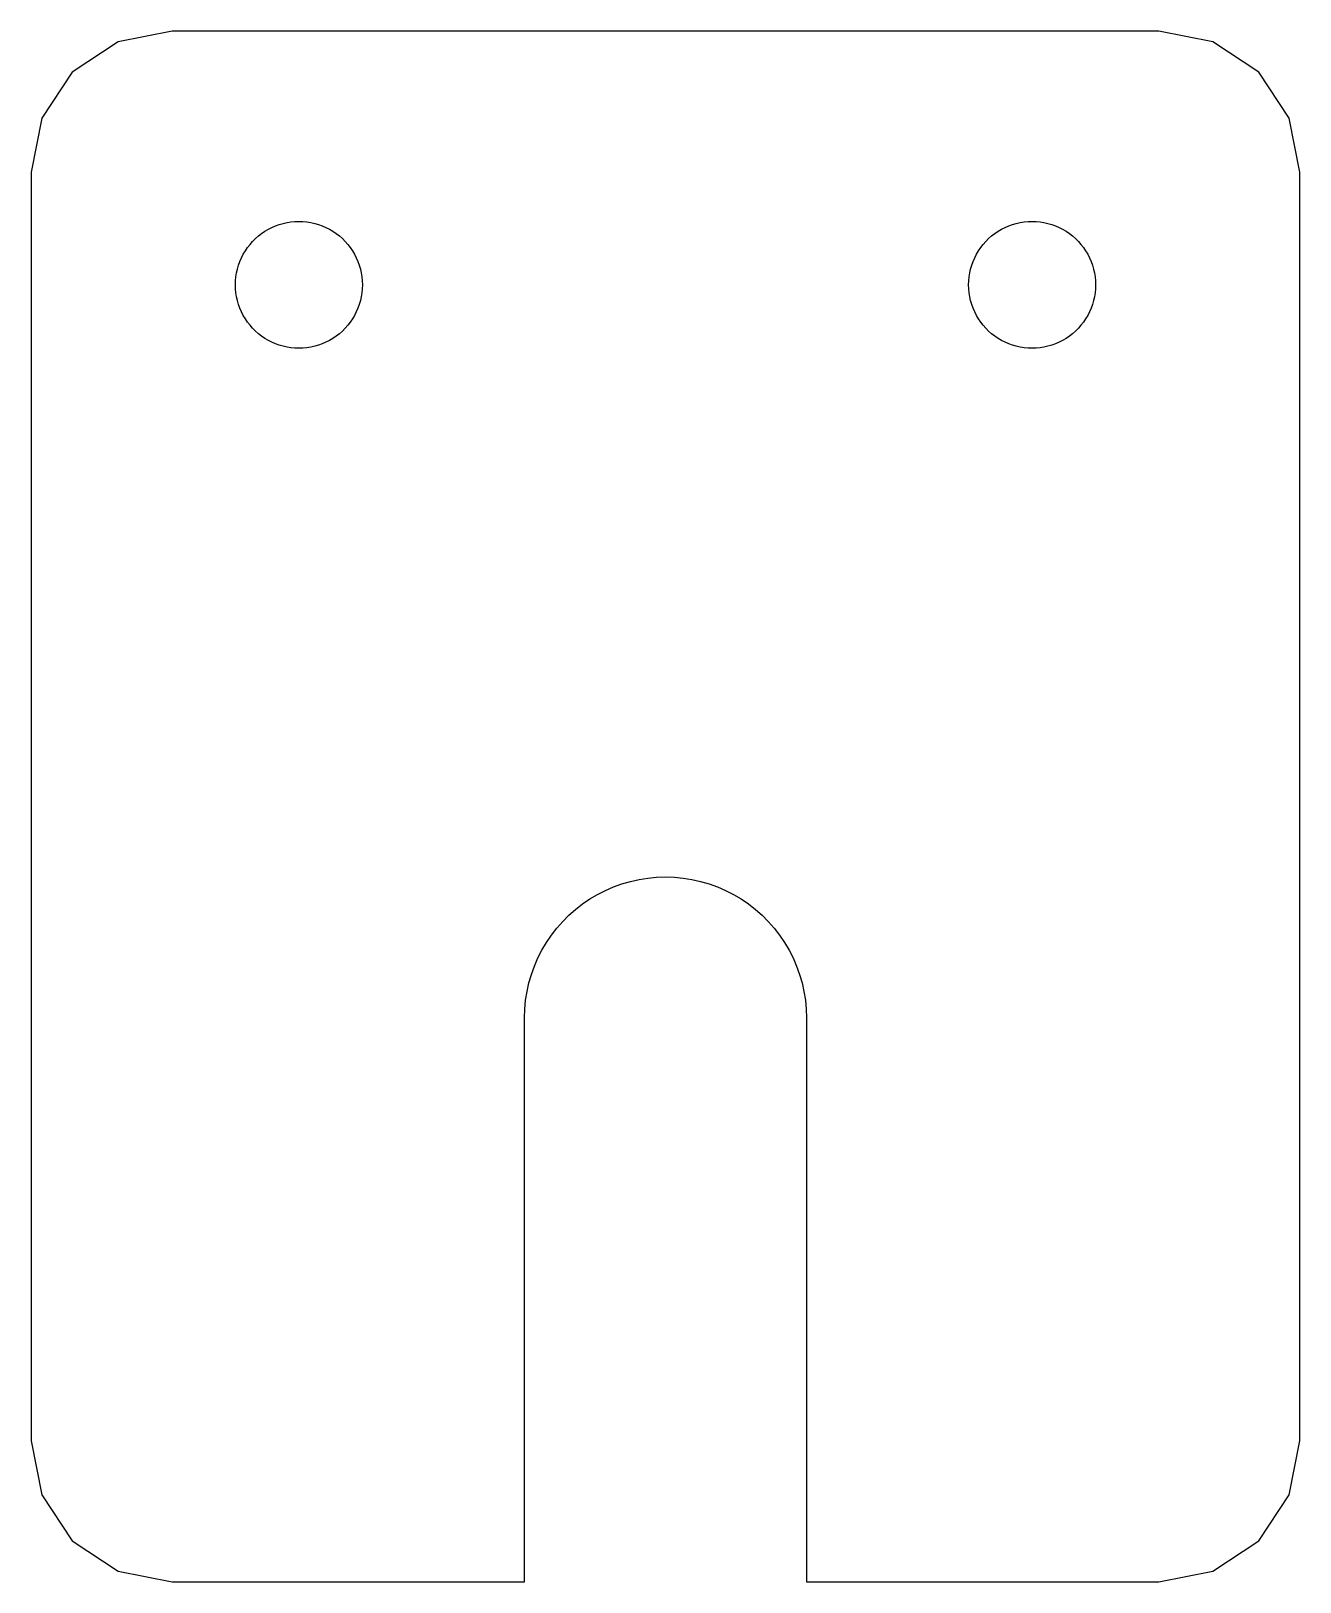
# Model space of a CAD drawing. Header units: metres. Extents: x -22.5 to 22.5, y -27.5 to 27.5.
import ezdxf

# ---------------------------------------------------------------- set-up
doc = ezdxf.new("R2010")
doc.units = ezdxf.units.M

msp = doc.modelspace()

# ---------------------------------------------------------------- linework, layer by layer
for p, q in [((-19.4134, 27.1194), (-21.0355, 26.0355)), ((-17.5, 27.5), (-19.4134, 27.1194)), ((17.5, 27.5), (-17.5, 27.5)), ((19.4134, 27.1194), (17.5, 27.5)), ((21.0355, 26.0355), (19.4134, 27.1194)), ((-21.0355, 26.0355), (-22.1194, 24.4134)), ((22.1194, 24.4134), (21.0355, 26.0355)), ((-22.1194, 24.4134), (-22.5, 22.5)), ((22.5, 22.5), (22.1194, 24.4134)), ((-22.5, 22.5), (-22.5, -22.5)), ((22.5, -22.5), (22.5, 22.5)), ((-14.3225, 20.3203), (-14.2056, 20.3997)), ((-14.2056, 20.3997), (-14.0839, 20.4717)), ((-14.0839, 20.4717), (-13.958, 20.5359)), ((-13.958, 20.5359), (-13.8283, 20.592)), ((-13.8283, 20.592), (-13.6953, 20.6399)), ((-13.6953, 20.6399), (-13.5595, 20.6793)), ((-13.5595, 20.6793), (-13.4216, 20.7101)), ((-13.4216, 20.7101), (-13.282, 20.7323)), ((-13.282, 20.7323), (-13.1413, 20.7456)), ((-13.1413, 20.7456), (-13, 20.75)), ((-13, 20.75), (-12.8587, 20.7456)), ((-12.8587, 20.7456), (-12.718, 20.7323)), ((-12.718, 20.7323), (-12.5784, 20.7101)), ((-12.5784, 20.7101), (-12.4404, 20.6793)), ((-12.4404, 20.6793), (-12.3047, 20.6399)), ((-12.3047, 20.6399), (-12.1717, 20.592)), ((-12.1717, 20.592), (-12.042, 20.5359)), ((-12.042, 20.5359), (-11.916, 20.4717)), ((-11.916, 20.4717), (-11.7944, 20.3997)), ((-11.7944, 20.3997), (-11.6775, 20.3203)), ((11.6775, 20.3203), (11.7944, 20.3997)), ((11.7944, 20.3997), (11.916, 20.4717)), ((11.916, 20.4717), (12.042, 20.5359)), ((12.042, 20.5359), (12.1717, 20.592)), ((12.1717, 20.592), (12.3047, 20.6399)), ((12.3047, 20.6399), (12.4404, 20.6793)), ((12.4404, 20.6793), (12.5784, 20.7101)), ((12.5784, 20.7101), (12.718, 20.7323)), ((12.718, 20.7323), (12.8587, 20.7456)), ((12.8587, 20.7456), (13, 20.75)), ((13, 20.75), (13.1413, 20.7456)), ((13.1413, 20.7456), (13.282, 20.7323)), ((13.282, 20.7323), (13.4216, 20.7101)), ((13.4216, 20.7101), (13.5595, 20.6793)), ((13.5595, 20.6793), (13.6953, 20.6399)), ((13.6953, 20.6399), (13.8283, 20.592)), ((13.8283, 20.592), (13.958, 20.5359)), ((13.958, 20.5359), (14.0839, 20.4717)), ((14.0839, 20.4717), (14.2056, 20.3997)), ((14.2056, 20.3997), (14.3225, 20.3203)), ((-14.8997, 19.7056), (-14.8203, 19.8225)), ((-14.8203, 19.8225), (-14.7336, 19.9342)), ((-14.7336, 19.9342), (-14.6402, 20.0402)), ((-14.6402, 20.0402), (-14.5402, 20.1402)), ((-14.5402, 20.1402), (-14.4342, 20.2336)), ((-14.4342, 20.2336), (-14.3225, 20.3203)), ((-11.6775, 20.3203), (-11.5658, 20.2336)), ((-11.5658, 20.2336), (-11.4598, 20.1402)), ((-11.4598, 20.1402), (-11.3598, 20.0402)), ((-11.3598, 20.0402), (-11.2663, 19.9342)), ((-11.2663, 19.9342), (-11.1797, 19.8225)), ((-11.1797, 19.8225), (-11.1003, 19.7056)), ((11.1003, 19.7056), (11.1797, 19.8225)), ((11.1797, 19.8225), (11.2663, 19.9342)), ((11.2663, 19.9342), (11.3598, 20.0402)), ((11.3598, 20.0402), (11.4598, 20.1402)), ((11.4598, 20.1402), (11.5658, 20.2336)), ((11.5658, 20.2336), (11.6775, 20.3203)), ((14.3225, 20.3203), (14.4342, 20.2336)), ((14.4342, 20.2336), (14.5402, 20.1402)), ((14.5402, 20.1402), (14.6402, 20.0402)), ((14.6402, 20.0402), (14.7336, 19.9342)), ((14.7336, 19.9342), (14.8203, 19.8225)), ((14.8203, 19.8225), (14.8997, 19.7056)), ((-15.1399, 19.1953), (-15.092, 19.3283)), ((-15.092, 19.3283), (-15.0359, 19.458)), ((-15.0359, 19.458), (-14.9717, 19.5839)), ((-14.9717, 19.5839), (-14.8997, 19.7056)), ((-11.1003, 19.7056), (-11.0283, 19.5839)), ((-11.0283, 19.5839), (-10.9641, 19.458)), ((-10.9641, 19.458), (-10.908, 19.3283)), ((-10.908, 19.3283), (-10.8601, 19.1953)), ((10.8601, 19.1953), (10.908, 19.3283)), ((10.908, 19.3283), (10.9641, 19.458)), ((10.9641, 19.458), (11.0283, 19.5839)), ((11.0283, 19.5839), (11.1003, 19.7056)), ((14.8997, 19.7056), (14.9717, 19.5839)), ((14.9717, 19.5839), (15.0359, 19.458)), ((15.0359, 19.458), (15.092, 19.3283)), ((15.092, 19.3283), (15.1399, 19.1953)), ((-15.2456, 18.6413), (-15.2323, 18.782)), ((-15.2323, 18.782), (-15.2101, 18.9216)), ((-15.2101, 18.9216), (-15.1793, 19.0595)), ((-15.1793, 19.0595), (-15.1399, 19.1953)), ((-10.8601, 19.1953), (-10.8207, 19.0595)), ((-10.8207, 19.0595), (-10.7898, 18.9216)), ((-10.7898, 18.9216), (-10.7677, 18.782)), ((-10.7677, 18.782), (-10.7544, 18.6413)), ((10.7544, 18.6413), (10.7677, 18.782)), ((10.7677, 18.782), (10.7898, 18.9216)), ((10.7898, 18.9216), (10.8207, 19.0595)), ((10.8207, 19.0595), (10.8601, 19.1953)), ((15.1399, 19.1953), (15.1793, 19.0595)), ((15.1793, 19.0595), (15.2101, 18.9216)), ((15.2101, 18.9216), (15.2323, 18.782)), ((15.2323, 18.782), (15.2456, 18.6413)), ((-15.25, 18.5), (-15.2456, 18.6413)), ((-15.2456, 18.3587), (-15.25, 18.5)), ((-15.2323, 18.218), (-15.2456, 18.3587)), ((-15.2101, 18.0784), (-15.2323, 18.218)), ((-10.7677, 18.218), (-10.7898, 18.0784)), ((-10.7544, 18.3587), (-10.7677, 18.218)), ((-10.7544, 18.6413), (-10.75, 18.5)), ((-10.75, 18.5), (-10.7544, 18.3587)), ((10.75, 18.5), (10.7544, 18.6413)), ((10.7544, 18.3587), (10.75, 18.5)), ((10.7677, 18.218), (10.7544, 18.3587)), ((10.7898, 18.0784), (10.7677, 18.218)), ((15.2323, 18.218), (15.2101, 18.0784)), ((15.2456, 18.3587), (15.2323, 18.218)), ((15.2456, 18.6413), (15.25, 18.5)), ((15.25, 18.5), (15.2456, 18.3587)), ((-15.1793, 17.9404), (-15.2101, 18.0784)), ((-15.1399, 17.8047), (-15.1793, 17.9404)), ((-15.092, 17.6717), (-15.1399, 17.8047)), ((-15.0359, 17.542), (-15.092, 17.6717)), ((-10.908, 17.6717), (-10.9641, 17.542)), ((-10.8601, 17.8047), (-10.908, 17.6717)), ((-10.8207, 17.9404), (-10.8601, 17.8047)), ((-10.7898, 18.0784), (-10.8207, 17.9404)), ((10.8207, 17.9404), (10.7898, 18.0784)), ((10.8601, 17.8047), (10.8207, 17.9404)), ((10.908, 17.6717), (10.8601, 17.8047)), ((10.9641, 17.542), (10.908, 17.6717)), ((15.092, 17.6717), (15.0359, 17.542)), ((15.1399, 17.8047), (15.092, 17.6717)), ((15.1793, 17.9404), (15.1399, 17.8047)), ((15.2101, 18.0784), (15.1793, 17.9404)), ((-14.9717, 17.416), (-15.0359, 17.542)), ((-14.8997, 17.2944), (-14.9717, 17.416)), ((-14.8203, 17.1775), (-14.8997, 17.2944)), ((-14.7336, 17.0658), (-14.8203, 17.1775)), ((-14.6402, 16.9598), (-14.7336, 17.0658)), ((-11.2663, 17.0658), (-11.3598, 16.9598)), ((-11.1797, 17.1775), (-11.2663, 17.0658)), ((-11.1003, 17.2944), (-11.1797, 17.1775)), ((-11.0283, 17.416), (-11.1003, 17.2944)), ((-10.9641, 17.542), (-11.0283, 17.416)), ((11.0283, 17.416), (10.9641, 17.542)), ((11.1003, 17.2944), (11.0283, 17.416)), ((11.1797, 17.1775), (11.1003, 17.2944)), ((11.2663, 17.0658), (11.1797, 17.1775)), ((11.3598, 16.9598), (11.2663, 17.0658)), ((14.7336, 17.0658), (14.6402, 16.9598)), ((14.8203, 17.1775), (14.7336, 17.0658)), ((14.8997, 17.2944), (14.8203, 17.1775)), ((14.9717, 17.416), (14.8997, 17.2944)), ((15.0359, 17.542), (14.9717, 17.416)), ((-14.5402, 16.8598), (-14.6402, 16.9598)), ((-14.4342, 16.7663), (-14.5402, 16.8598)), ((-14.3225, 16.6797), (-14.4342, 16.7663)), ((-14.2056, 16.6003), (-14.3225, 16.6797)), ((-14.0839, 16.5283), (-14.2056, 16.6003)), ((-13.958, 16.4641), (-14.0839, 16.5283)), ((-11.916, 16.5283), (-12.042, 16.4641)), ((-11.7944, 16.6003), (-11.916, 16.5283)), ((-11.6775, 16.6797), (-11.7944, 16.6003)), ((-11.5658, 16.7663), (-11.6775, 16.6797)), ((-11.4598, 16.8598), (-11.5658, 16.7663)), ((-11.3598, 16.9598), (-11.4598, 16.8598)), ((11.4598, 16.8598), (11.3598, 16.9598)), ((11.5658, 16.7663), (11.4598, 16.8598)), ((11.6775, 16.6797), (11.5658, 16.7663)), ((11.7944, 16.6003), (11.6775, 16.6797)), ((11.916, 16.5283), (11.7944, 16.6003)), ((12.042, 16.4641), (11.916, 16.5283)), ((14.0839, 16.5283), (13.958, 16.4641)), ((14.2056, 16.6003), (14.0839, 16.5283)), ((14.3225, 16.6797), (14.2056, 16.6003)), ((14.4342, 16.7663), (14.3225, 16.6797)), ((14.5402, 16.8598), (14.4342, 16.7663)), ((14.6402, 16.9598), (14.5402, 16.8598)), ((-13.8283, 16.408), (-13.958, 16.4641)), ((-13.6953, 16.3601), (-13.8283, 16.408)), ((-13.5595, 16.3207), (-13.6953, 16.3601)), ((-13.4216, 16.2898), (-13.5595, 16.3207)), ((-13.282, 16.2677), (-13.4216, 16.2898)), ((-13.1413, 16.2544), (-13.282, 16.2677)), ((-13, 16.25), (-13.1413, 16.2544)), ((-12.8587, 16.2544), (-13, 16.25)), ((-12.718, 16.2677), (-12.8587, 16.2544)), ((-12.5784, 16.2898), (-12.718, 16.2677)), ((-12.4404, 16.3207), (-12.5784, 16.2898)), ((-12.3047, 16.3601), (-12.4404, 16.3207)), ((-12.1717, 16.408), (-12.3047, 16.3601)), ((-12.042, 16.4641), (-12.1717, 16.408)), ((12.1717, 16.408), (12.042, 16.4641)), ((12.3047, 16.3601), (12.1717, 16.408)), ((12.4404, 16.3207), (12.3047, 16.3601)), ((12.5784, 16.2898), (12.4404, 16.3207)), ((12.718, 16.2677), (12.5784, 16.2898)), ((12.8587, 16.2544), (12.718, 16.2677)), ((13, 16.25), (12.8587, 16.2544)), ((13.1413, 16.2544), (13, 16.25)), ((13.282, 16.2677), (13.1413, 16.2544)), ((13.4216, 16.2898), (13.282, 16.2677)), ((13.5595, 16.3207), (13.4216, 16.2898)), ((13.6953, 16.3601), (13.5595, 16.3207)), ((13.8283, 16.408), (13.6953, 16.3601)), ((13.958, 16.4641), (13.8283, 16.408)), ((-1.84062, -2.8511), (-1.54507, -2.74471)), ((-1.54507, -2.74471), (-1.24344, -2.65707)), ((-1.24344, -2.65707), (-0.9369, -2.58856)), ((-0.9369, -2.58856), (-0.62666, -2.53941)), ((-0.62666, -2.53941), (-0.31395, -2.50986)), ((-0.31395, -2.50986), (0, -2.5)), ((0, -2.5), (0.31395, -2.50986)), ((0.31395, -2.50986), (0.62666, -2.53941)), ((0.62666, -2.53941), (0.9369, -2.58856)), ((0.9369, -2.58856), (1.24344, -2.65707)), ((1.24344, -2.65707), (1.54507, -2.74471)), ((1.54507, -2.74471), (1.84062, -2.8511)), ((-2.93892, -3.45491), (-2.67912, -3.27835)), ((-2.67912, -3.27835), (-2.40877, -3.11845)), ((-2.40877, -3.11845), (-2.12889, -2.97586)), ((-2.12889, -2.97586), (-1.84062, -2.8511)), ((1.84062, -2.8511), (2.12889, -2.97586)), ((2.12889, -2.97586), (2.40877, -3.11845)), ((2.40877, -3.11845), (2.67912, -3.27835)), ((2.67912, -3.27835), (2.93892, -3.45491)), ((-3.42273, -3.85515), (-3.18712, -3.64743)), ((-3.18712, -3.64743), (-2.93892, -3.45491)), ((2.93892, -3.45491), (3.18712, -3.64743)), ((3.18712, -3.64743), (3.42273, -3.85515)), ((-4.04507, -4.56107), (-3.85255, -4.31287)), ((-3.85255, -4.31287), (-3.64484, -4.07726)), ((-3.64484, -4.07726), (-3.42273, -3.85515)), ((3.42273, -3.85515), (3.64484, -4.07726)), ((3.64484, -4.07726), (3.85255, -4.31287)), ((3.85255, -4.31287), (4.04507, -4.56107)), ((-4.38153, -5.09122), (-4.22163, -4.82086)), ((-4.22163, -4.82086), (-4.04507, -4.56107)), ((4.04507, -4.56107), (4.22163, -4.82086)), ((4.22163, -4.82086), (4.38153, -5.09122)), ((-4.64888, -5.65936), (-4.52412, -5.37109)), ((-4.52412, -5.37109), (-4.38153, -5.09122)), ((4.38153, -5.09122), (4.52412, -5.37109)), ((4.52412, -5.37109), (4.64888, -5.65936)), ((-4.84291, -6.25655), (-4.75528, -5.95491)), ((-4.75528, -5.95491), (-4.64888, -5.65936)), ((4.64888, -5.65936), (4.75528, -5.95491)), ((4.75528, -5.95491), (4.84291, -6.25655)), ((-4.96057, -6.87332), (-4.91142, -6.56308)), ((-4.91142, -6.56308), (-4.84291, -6.25655)), ((4.84291, -6.25655), (4.91142, -6.56308)), ((4.91142, -6.56308), (4.96057, -6.87332)), ((-4.99013, -7.18604), (-4.96057, -6.87332)), ((4.96057, -6.87332), (4.99013, -7.18604)), ((-5, -7.5), (-4.99013, -7.18604)), ((-5, -27.5), (-5, -7.5)), ((4.99013, -7.18604), (5, -7.5)), ((5, -7.5), (5, -27.5)), ((-22.5, -22.5), (-22.1194, -24.4134)), ((22.1194, -24.4134), (22.5, -22.5)), ((-22.1194, -24.4134), (-21.0355, -26.0355)), ((21.0355, -26.0355), (22.1194, -24.4134)), ((-21.0355, -26.0355), (-19.4134, -27.1194)), ((19.4134, -27.1194), (21.0355, -26.0355)), ((-19.4134, -27.1194), (-17.5, -27.5)), ((-17.5, -27.5), (-5, -27.5)), ((5, -27.5), (17.5, -27.5)), ((17.5, -27.5), (19.4134, -27.1194))]:
    msp.add_line(p, q)

doc.saveas('drawing.dxf')
